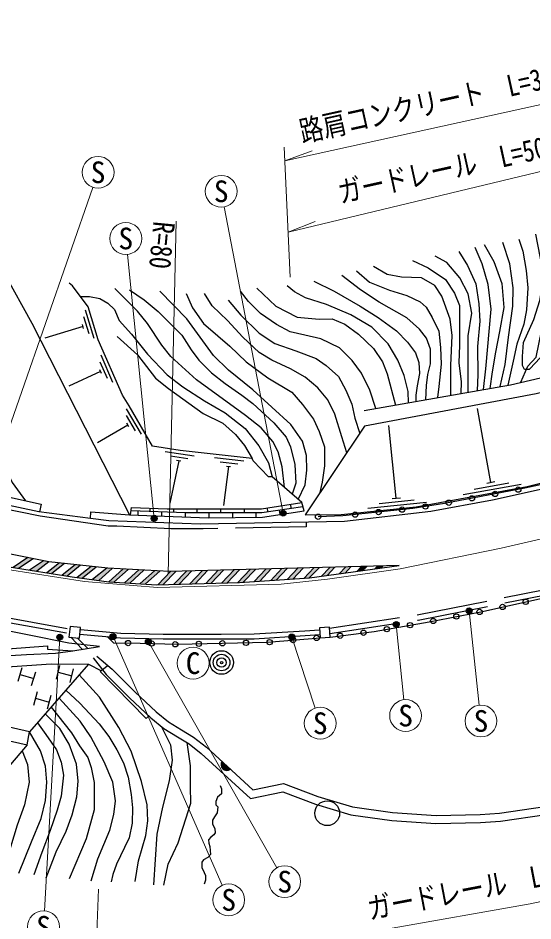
# Model space of a CAD drawing. Units: millimetres at full size, sheet at 1:1000; details may follow other scales. Extents: x 40000 to 680000, y 20000 to 380000.
# Drawn here: x 485326 to 528974, y 237870 to 314338 of the extents above; entities that cross this region are included whole.
import ezdxf
from ezdxf.enums import TextEntityAlignment as Align

# ---------------------------------------------------------------- set-up
doc = ezdxf.new("R2010")
doc.units = ezdxf.units.MM
doc.header["$LTSCALE"] = 1000
doc.linetypes.add('CHAIN', pattern=[18.5, 12, -1.5, 3.5, -1.5])
doc.linetypes.add('DASHED', pattern=[7.5, 6, -1.5])
for name, color, linetype, lineweight in [('M-BGD', 7, 'Continuous', 25), ('M-BMK', 2, 'CHAIN', 13), ('M-STR-HTXT', 7, 'Continuous', 13), ('M-STR-STRC', 7, 'Continuous', 25)]:
    doc.layers.add(name, color=color, linetype=linetype, lineweight=lineweight)
doc.styles.add('ＭＳ ゴシック', font='')
doc.styles.get('ＭＳ ゴシック').set_extended_font_data('MS Gothic')

msp = doc.modelspace()

# ---------------------------------------------------------------- hatches: boundary and pattern name
at = {"layer": 'M-BGD'}
msp.add_hatch(color=256, dxfattribs=at).paths.add_polyline_path([(503332, 250715, -0.82183), (502601, 251384)])
at = {"layer": 'M-STR-STRC'}
for points in [[(507941, 272617, -1), (507657, 272205, -1)], [(497033, 272159, -1), (496714, 271774, -1)], [(486610, 268552), (486169, 268639), (484911, 267798), (485375, 267725)], [(487934, 268290), (487493, 268377), (486302, 267580), (486927, 267482)], [(489276, 268142), (488829, 268191), (487778, 267349), (488203, 267282)], [(490618, 267994), (490171, 268043), (489055, 267148), (489480, 267082)], [(491960, 267846), (491513, 267895), (490342, 266957), (490778, 266899)], [(493304, 267719), (492927, 267739), (492855, 267747), (491651, 266782), (492183, 266711)], [(494652, 267647), (494202, 267671), (493012, 266601), (493012, 266601), (493457, 266573)], [(505444, 267648), (504995, 267636), (503944, 266530), (504109, 266534), (504405, 266553)], [(506794, 267682), (506344, 267671), (505340, 266614), (505808, 266644)], [(508144, 267717), (507694, 267706), (506743, 266705), (507211, 266735)], [(509493, 267752), (509043, 267740), (508146, 266795), (508614, 266826)], [(510843, 267786), (510393, 267775), (509549, 266886), (510016, 266917)], [(512192, 267821), (511742, 267809), (511025, 267054), (511529, 267123)], [(513542, 267856), (513092, 267844), (512539, 267262), (513043, 267331)], [(514891, 267890), (514442, 267879), (514053, 267469), (514557, 267539)], [(516241, 267925), (515791, 267913), (515566, 267677), (516071, 267746)], [(517585, 267954), (517590, 267960), (517141, 267948), (517080, 267885)], [(496000, 267576), (495551, 267600), (494348, 266518), (494793, 266491)], [(497348, 267504), (496899, 267528), (495683, 266435), (496128, 266408)], [(498697, 267474), (498247, 267463), (497190, 266350), (497640, 266362)], [(500046, 267509), (499596, 267498), (498541, 266386), (498991, 266398)], [(501396, 267544), (500946, 267532), (499891, 266422), (500342, 266434)], [(502745, 267578), (502296, 267567), (501242, 266458), (501692, 266470)], [(504095, 267613), (503645, 267602), (502593, 266494), (503043, 266506)], [(523403, 263940, -1), (523720, 264326, -0.41421), (523755, 263974, -0.41421)], [(517224, 262781, -1), (517543, 263166, -0.41421), (517576, 262814, -0.41421)], [(488678, 261744, -1), (489054, 262073, -1)], [(493286, 261717, -1), (493472, 262181, -0.41421), (493611, 261856, -0.41421)], [(496306, 261262, -1), (496442, 261743, -0.41421), (496614, 261434, -0.41421)], [(508416, 261693, -1), (508645, 262138, -0.41421), (508753, 261801, -0.41421)]]:
    msp.add_hatch(color=256, dxfattribs=at).paths.add_polyline_path(points)

# ---------------------------------------------------------------- linework, layer by layer
at = {"layer": 'M-BGD'}
for p, q in [((491781, 287205), (491032, 289590)), ((490887, 288051), (490782, 288385)), ((491345, 287592), (490896, 289023)), ((490834, 288218), (487609, 287218)), ((493375, 283486), (492377, 285779)), ((492396, 284233), (492256, 284553)), ((492900, 283825), (492301, 285200)), ((492326, 284393), (489625, 283153)), ((495276, 279372), (494524, 280669)), ((495787, 279090), (494532, 281252)), ((525406, 275013), (524266, 281274)), ((494728, 279718), (494553, 280021)), ((494641, 279870), (492049, 278356)), ((517387, 273673), (516746, 279831)), ((500269, 277233), (497798, 277611)), ((498942, 276829), (498183, 273245)), ((499729, 277012), (498246, 277239)), ((499115, 276802), (498769, 276855)), ((504477, 276809), (501993, 277089)), ((503947, 276567), (502456, 276735)), ((503168, 276353), (502751, 273046)), ((503342, 276333), (502994, 276372)), ((523053, 273974), (527973, 274870)), ((523984, 274449), (526935, 274986)), ((525061, 274950), (525750, 275075)), ((508491, 272803), (508438, 273158)), ((514963, 272817), (519936, 273336)), ((515927, 273219), (518910, 273531)), ((517039, 273637), (517736, 273710)), ((495509, 272236), (495522, 272579)), ((496521, 272541), (496532, 272829)), ((497508, 272162), (497520, 272504)), ((498520, 272466), (498531, 272767)), ((499519, 272088), (499519, 272429)), ((500519, 272429), (500519, 272767)), ((501519, 272018), (501519, 272429)), ((502519, 272429), (502519, 272767)), ((503519, 272039), (503519, 272429)), ((504519, 272429), (504519, 272767)), ((505519, 272061), (505519, 272429)), ((506513, 272506), (506462, 272845)), ((507557, 272293), (507502, 272654)), ((489802, 261901), (490788, 260869)), ((490326, 261849), (491228, 260940)), ((485327, 258175), (485681, 259322)), ((488584, 258351), (488875, 259515)), ((491296, 259616), (492398, 259060)), ((485504, 258749), (486651, 258395)), ((486474, 257822), (486827, 258969)), ((488730, 258933), (489894, 258642)), ((489748, 258060), (490039, 259224)), ((486652, 256152), (486971, 257309)), ((487809, 255833), (488128, 256990)), ((486811, 256730), (487968, 256411)), ((486113, 252776), (486300, 253877)), ((503332, 250715), (502601, 251384))]:
    msp.add_line(p, q, dxfattribs=at)
for points in [[(401144, 313098), (401451, 313718), (403076, 314378), (405827, 316544), (410011, 316544), (414868, 315276), (420804, 312779), (427940, 308953), (430965, 307426), (443170, 299971), (452248, 294696), (457787, 291740), (465360, 287996), (472998, 284087), (479509, 277693), (481012, 276550), (480914, 275283), (481127, 274514), (487294, 273171), (487158, 272514)], [(540388, 298152), (538348, 296424), (535755, 294724), (533815, 292529), (532015, 289706), (530995, 287709), (530131, 286151), (529210, 285160), (528664, 284570), (528267, 284584), (528089, 284918), (528089, 285663), (528182, 286849), (529041, 288815), (529566, 290417), (529793, 291751), (529793, 293138), (529226, 296035)], [(473382, 297323), (474735, 295264), (476441, 292060), (478617, 288090), (480131, 284769), (481251, 282086), (482520, 279634), (484826, 274990), (485955, 273462)], [(527954, 283490), (528529, 284845), (529251, 285624), (529690, 287819), (530526, 288711), (530710, 290155), (531603, 291125), (531589, 292541), (532042, 293617), (532623, 294396), (532779, 295826), (533445, 296619)], [(526191, 283129), (526609, 284992), (526909, 287317), (527280, 289943), (527309, 291484), (527009, 293530), (526423, 295342)], [(527790, 295615), (528116, 294593), (528393, 292962), (528542, 291496), (528416, 289633), (528202, 288406), (527594, 286718), (527295, 285291), (526841, 283243)], [(522683, 294569), (523439, 293371), (524139, 291815), (524381, 290138), (524473, 288655), (524266, 286531), (524309, 284124), (524237, 282783)], [(524783, 282880), (524967, 284635), (525436, 289685), (525166, 291773), (524681, 293528), (524067, 294912)], [(524839, 295156), (525667, 293715), (526338, 291860), (526509, 289820), (526124, 287794), (525809, 286033), (525524, 284364), (525324, 282975)], [(518757, 293813), (520088, 293184), (521547, 292183), (522320, 291038), (522735, 289994), (522735, 286633), (522692, 285131), (522884, 283534), (522856, 282539)], [(523477, 282649), (523481, 287414), (523794, 289345), (523479, 290981), (522763, 292340), (521662, 293627), (520689, 294171)], [(514004, 292928), (515109, 291960), (516801, 291300), (518279, 290827), (519400, 290315), (519909, 289842), (520440, 288982), (520985, 287806), (521144, 286425), (521180, 285013), (520986, 283138), (520871, 282188)], [(522018, 282391), (522023, 284925), (522138, 287463), (521958, 288844), (521241, 290787), (520644, 291687), (519525, 292347), (517839, 292383), (516610, 292627), (515463, 293301)], [(484147, 292740), (486481, 288495), (494779, 272263)], [(519888, 282014), (519946, 283231), (520068, 284156), (520290, 285059), (520283, 286289), (519939, 287235), (519351, 288002), (518274, 288959), (515927, 290269), (514349, 291334), (512761, 292541)], [(491475, 271944), (491500, 272528), (494779, 272263), (501431, 272017), (506050, 272067), (509588, 272597), (509372, 273306), (506858, 275483), (506559, 275483), (505249, 276841), (505174, 277033), (499079, 277718), (496720, 278079), (494741, 281491), (494173, 282405), (492129, 287099), (491257, 289876), (489942, 291654), (489649, 291891)], [(507908, 274574), (507704, 276325), (507363, 277603), (506925, 278463), (505944, 279646), (504607, 280678), (500462, 283710), (498290, 285673), (497521, 286624), (496313, 288479), (495441, 289517), (493528, 291430)], [(505555, 291455), (507190, 289935), (508997, 289018), (510862, 288846), (511960, 288874), (513027, 288420), (514180, 287570), (515454, 286352), (516218, 285214), (516604, 284220), (517331, 281562)], [(518422, 281755), (518403, 282708), (518058, 284078), (517513, 285368), (516694, 286755), (515303, 288146), (513543, 289210), (511478, 290085), (509703, 290639), (508771, 291148), (508132, 291664)], [(510409, 292053), (512123, 291215), (514326, 289951), (515860, 288990), (517396, 287841), (518336, 286894), (519004, 285995), (519306, 285178), (519349, 284231), (519163, 283196), (519055, 282393), (519037, 281864)], [(490600, 290765), (491382, 290765), (492253, 290584), (492936, 290192), (493502, 289655), (493909, 288726), (494940, 287579), (496305, 285880), (497975, 284123), (499297, 283092), (501144, 281911), (502873, 280895), (504586, 279588), (505738, 278103), (506551, 276666), (506858, 275483)], [(494767, 291333), (496031, 290462), (497192, 289489), (499218, 287471), (500012, 286249), (500665, 285363), (501734, 284301), (502874, 283401), (504307, 282411), (505215, 281693), (506997, 280057), (508051, 278849), (508421, 278022), (508800, 276530), (508880, 274960), (508570, 274001)], [(509067, 273570), (509665, 274793), (509817, 276035), (509774, 277291), (509432, 278506), (508459, 279921), (505231, 282852), (503169, 284516), (501881, 285752), (499645, 288870), (497334, 291201)], [(499578, 290999), (500122, 289801), (501052, 288480), (502250, 287413), (503268, 286560), (504670, 285224), (506487, 283857), (508543, 282655), (509446, 281618), (510369, 280362), (510863, 279313), (511298, 278035), (511298, 276421), (511117, 275042), (510868, 274043)], [(513187, 277513), (512776, 278857), (512188, 280802), (511598, 282011), (510748, 283013), (509666, 283935), (508416, 284634), (506825, 285360), (505769, 286009), (504375, 287309), (503095, 288727), (501788, 289976), (501134, 291014)], [(515655, 281266), (515138, 282810), (514449, 284269), (513643, 285343), (512587, 286400), (510997, 287184), (509623, 287482), (508388, 287765), (507232, 288377), (505874, 289320), (504869, 290325), (504179, 291200)], [(503134, 290456), (504201, 289185), (505770, 287659), (507099, 286780), (508878, 286149), (510588, 285508), (511438, 284920), (512485, 283981), (513124, 282812), (513625, 281633), (513887, 280457), (514287, 279159)], [(514679, 281094), (527062, 283282), (540755, 286473), (552136, 289445), (556596, 290427)], [(556937, 289127), (529251, 282520), (514700, 279777), (509673, 272254), (512714, 272281), (519065, 272943), (528486, 274659), (538036, 277069), (553173, 280785), (558744, 282249)], [(493735, 287372), (495462, 285826), (496990, 283841), (498085, 282950), (501020, 280850), (502688, 280041), (503754, 279078), (504513, 278129), (505174, 277033)], [(558867, 281782), (550729, 279784), (542233, 277768), (531841, 275291), (528297, 274510), (521480, 273222), (518788, 272800), (512847, 272175), (510758, 272102)], [(541529, 277600), (541469, 277262), (538100, 276452), (532818, 275120), (525542, 273520), (520304, 272555), (512999, 271697), (500782, 271481), (493029, 271759), (491475, 271944), (487088, 272529), (482693, 273437)], [(494868, 272260), (494934, 272896), (497979, 272767), (505968, 272767), (509372, 273306)], [(509480, 272952), (506003, 272429), (499511, 272429), (494903, 272602)], [(458171, 272071), (454745, 265114), (456739, 264159), (458734, 263241), (462401, 261559), (474178, 260655), (479208, 260516), (487822, 261174), (487822, 260893), (489958, 260734)], [(492878, 261955), (493405, 261418), (495664, 261392), (498809, 261299), (506484, 261467), (510929, 261860), (511777, 261915), (515519, 262394), (520164, 263203), (524563, 264061), (530795, 265437), (534137, 266313), (542660, 268412), (548787, 269967), (552930, 270936), (555001, 271387)], [(447076, 254643), (440496, 259529), (434588, 264377), (447184, 257816), (451893, 255384), (465513, 249338), (473448, 247139), (480377, 245463), (480587, 246330), (468886, 249963), (460347, 252540), (453747, 255473), (450736, 256858), (433997, 266112), (448297, 262316), (462494, 259358), (473715, 255586), (486113, 252776), (480587, 246330)], [(492005, 260290), (493311, 259200), (495234, 257267), (497037, 255576), (498077, 254726), (499190, 254053), (500212, 253436), (501298, 252578), (505231, 248975), (507814, 249517), (510751, 248395), (513670, 247524), (517076, 247054), (520759, 246806), (524506, 246874), (526143, 247002), (529968, 247559), (533267, 248419), (536184, 249241), (539002, 250330), (542578, 252171), (545279, 253853), (552446, 258812), (563002, 266043)], [(491684, 260162), (492802, 258748), (494760, 256779), (496589, 255064), (497684, 254169), (498838, 253471), (499824, 252876), (500857, 252060), (505029, 248238), (507758, 248810), (510532, 247750), (513525, 246857), (517006, 246377), (520742, 246126), (524538, 246195), (526219, 246326), (530103, 246892), (533445, 247763), (536399, 248595), (539281, 249709), (542914, 251579), (545652, 253285), (552831, 258252), (563185, 265344)], [(481412, 260143), (486031, 260432), (488502, 260539), (489958, 260734), (492231, 261104), (489619, 261399), (479506, 263422)], [(492955, 259497), (492496, 259134), (492299, 258986), (496199, 255020), (496403, 255238)], [(495246, 241208), (495526, 242963), (496169, 245114), (496315, 246355), (496262, 247702), (495782, 249690), (494913, 252244), (493859, 254258), (492229, 256826), (490513, 258716)], [(489387, 257423), (490566, 256312), (492195, 254577), (493018, 253496), (493713, 252370), (494277, 251255), (494662, 250057), (494921, 248570), (495030, 247438), (495005, 246160), (494746, 244922), (494340, 244091), (493673, 242682), (493351, 241809), (493224, 241182)], [(491520, 241280), (492090, 243141), (493105, 245566), (493442, 246878), (493595, 248030), (493357, 249636), (492628, 251357), (491502, 253473), (490581, 254784), (488798, 256746)], [(488133, 255983), (489847, 253790), (490539, 252708), (491248, 251719), (491526, 250865), (491792, 249584), (491780, 247269), (491110, 244818), (489655, 241449)], [(486980, 254658), (487689, 253665), (488589, 252348), (488974, 251313), (489186, 250207), (488981, 248437), (488656, 247258), (488060, 245533), (487352, 243673), (486662, 241776)], [(487719, 241512), (488563, 243715), (489406, 245473), (489910, 246857), (490321, 248389), (490427, 249713), (490281, 251160), (489652, 252829), (488870, 254155), (487623, 255397)], [(485394, 241921), (486464, 244563), (487296, 246544), (487666, 248076), (487762, 249629), (487642, 250986), (487238, 252280), (486300, 253877)], [(497449, 254361), (498239, 252796), (498401, 251476), (498145, 249738), (497565, 247501), (497080, 245233), (496805, 240930)], [(497686, 240888), (498050, 242680), (498899, 244486), (499971, 247849), (499939, 249263), (499939, 251001), (499666, 252971)], [(485683, 252275), (486134, 251132), (486266, 249613), (485883, 247698), (485249, 245994), (484028, 241979)], [(502459, 249333), (502568, 249047), (502581, 248640), (502242, 248342), (502095, 247995), (502095, 247702), (502272, 247532), (502215, 247012), (501979, 246682), (501816, 246396), (501816, 246062), (502000, 245686), (502027, 245332), (501918, 245169), (501680, 244965), (501476, 244734), (501503, 244461), (501591, 244176), (501641, 243503), (501428, 243229), (501052, 243058), (500895, 242839), (500895, 242407), (501093, 241969), (501223, 241709), (501216, 241312), (501102, 240979)]]:
    msp.add_lwpolyline(points, dxfattribs=at)
at = {"layer": 'M-BGD', "linetype": 'DASHED'}
for points in [[(509762, 271640), (509753, 271235), (501023, 271092), (498275, 271092), (493695, 271291), (492969, 271309), (487188, 272143), (482373, 273133), (477640, 274352), (472679, 276011), (466976, 278056), (461307, 280550), (455155, 283557), (448727, 287216), (425908, 300864), (419752, 304198), (413543, 307197), (406639, 310123), (399943, 312279), (393917, 313782), (394024, 314238)], [(511728, 262675), (519168, 263789), (529835, 265907), (546790, 270246), (561036, 273524)], [(511757, 262225), (519245, 263346), (529934, 265468), (546896, 269809), (561151, 273089)], [(458711, 272568), (461660, 271092), (465269, 269485), (468849, 268112), (472129, 266869), (474464, 266082), (478424, 264898), (480205, 264457), (483596, 263704), (489714, 262612)], [(458542, 272205), (461489, 270730), (465116, 269115), (468706, 267738), (471994, 266492), (474342, 265701), (478318, 264512), (480113, 264067), (483517, 263312), (489674, 262212)], [(490613, 262559), (494030, 262253), (497626, 262151), (502549, 262151), (505336, 262176), (509649, 262439), (510886, 262519)], [(490574, 262161), (494006, 261854), (497620, 261751), (502551, 261751), (505350, 261776), (509674, 262040), (510912, 262120)]]:
    msp.add_lwpolyline(points, dxfattribs=at)
at = {"layer": 'M-BGD'}
for points in [[(489645, 261916), (490541, 261828), (490629, 262723), (489734, 262812)], [(510929, 261860), (511777, 261915), (511722, 262763), (510874, 262708)], [(463780, 259996), (475093, 259136), (480668, 259147), (488137, 259651), (491296, 259616), (486300, 253877), (473570, 256794)]]:
    msp.add_lwpolyline(points, close=True, dxfattribs=at)
for centre, radius in [((527731, 274403), 225), ((523800, 273661), 225), ((525765, 274032), 225), ((519861, 272968), 225), ((521835, 273289), 225), ((510758, 272102), 225), ((513901, 272286), 225), ((515890, 272495), 225), ((517879, 272705), 225), ((526403, 264467), 225), ((528356, 264898), 225), ((522486, 263656), 225), ((524449, 264039), 225), ((518554, 262923), 225), ((520523, 263273), 225), ((514607, 262277), 225), ((516584, 262580), 225), ((494653, 261404), 225), ((496652, 261363), 225), ((498651, 261304), 225), ((500651, 261339), 225), ((502650, 261383), 225), ((504650, 261427), 225), ((506649, 261481), 225), ((508641, 261657), 225), ((510633, 261834), 225), ((512623, 262023), 225), ((502579, 259756), 1000), ((502579, 259756), 700), ((502579, 259756), 400), ((502579, 259756), 100), ((511535, 246992), 1050)]:
    msp.add_circle(centre, radius, dxfattribs=at)
msp.add_arc((503033, 251121), 505, 148.67792, 306.33611, dxfattribs=at)
at = {"layer": 'M-BMK'}
msp.add_lwpolyline([(484428, 267624), (490965, 266625), (497134, 266106), (507623, 266406), (511551, 266805), (517730, 267696), (526265, 269432), (537850, 272133), (559852, 278034)], dxfattribs=at)
at = {"layer": 'M-STR-HTXT'}
for p, q in [((507946, 302239), (534813, 308164)), ((508226, 296195), (552300, 306782)), ((508403, 292386), (507892, 303403)), ((507946, 302239), (510247, 303097)), ((482604, 274020), (491665, 300001)), ((507799, 272411), (502803, 298341)), ((498048, 267238), (498717, 297140)), ((508226, 296195), (510510, 297095)), ((496874, 271967), (494597, 294326)), ((523562, 264133), (524421, 256147)), ((517384, 262973), (518039, 256604)), ((488866, 261909), (487562, 238720)), ((493379, 261949), (502640, 240888)), ((508530, 261915), (510518, 255895)), ((496374, 261502), (507262, 242370)), ((492157, 240555), (491946, 235565))]:
    msp.add_line(p, q, dxfattribs=at)
msp.add_lwpolyline([(491982, 236427), (495648, 236117), (499060, 235973), (504076, 236049), (507234, 236225), (507826, 236423), (513923, 236908), (516549, 237186), (528751, 239315), (530988, 239805), (533703, 240323), (540721, 241987), (548016, 243812), (556542, 245698), (560554, 246791)], dxfattribs=at)
for centre in [(492110, 301276), (502548, 299666), (494460, 295669), (500163, 259702), (518178, 255261), (510941, 254613), (524566, 254805), (507929, 241197), (503184, 239652), (487486, 237372)]:
    msp.add_circle(centre, 1350, dxfattribs=at)
at = {"layer": 'M-STR-STRC'}
for p, q in [((486169, 268639), (484911, 267798)), ((486610, 268552), (485375, 267725)), ((487493, 268377), (486302, 267580)), ((487935, 268290), (486927, 267482)), ((488829, 268191), (487778, 267349)), ((489276, 268142), (488203, 267282)), ((490171, 268043), (489055, 267148)), ((490618, 267994), (489480, 267082)), ((491513, 267895), (490342, 266957)), ((491960, 267846), (490778, 266899)), ((492855, 267747), (491651, 266782)), ((493304, 267719), (492183, 266711)), ((494202, 267671), (493012, 266601)), ((494652, 267647), (493457, 266573)), ((505444, 267648), (504405, 266553)), ((506344, 267671), (505340, 266614)), ((506794, 267682), (505808, 266644)), ((507694, 267706), (506743, 266705)), ((508144, 267717), (507211, 266735)), ((509043, 267740), (508146, 266795)), ((509493, 267752), (508614, 266826)), ((510393, 267775), (509549, 266886)), ((510843, 267786), (510016, 266917)), ((511742, 267809), (511025, 267054)), ((512192, 267821), (511529, 267123)), ((513092, 267844), (512539, 267262)), ((513542, 267856), (513043, 267331)), ((514442, 267879), (514053, 267469)), ((514891, 267890), (514557, 267539)), ((515791, 267913), (515566, 267677)), ((516241, 267925), (516071, 267746)), ((517141, 267948), (517080, 267885)), ((517590, 267960), (517585, 267954)), ((495551, 267600), (494348, 266518)), ((496000, 267576), (494793, 266491)), ((496899, 267528), (495683, 266435)), ((497348, 267504), (496128, 266408)), ((498247, 267463), (497190, 266350)), ((498697, 267474), (497640, 266362)), ((499596, 267498), (498541, 266386)), ((500046, 267509), (498991, 266398)), ((500946, 267532), (499891, 266422)), ((501396, 267544), (500342, 266434)), ((502296, 267567), (501242, 266458)), ((502745, 267578), (501692, 266470)), ((503645, 267602), (502593, 266494)), ((504095, 267613), (503043, 266506)), ((504995, 267636), (503944, 266530))]:
    msp.add_line(p, q, dxfattribs=at)
for points in [[(458350, 277507), (465200, 274059), (469573, 272240), (477453, 269610), (480052, 268923), (484587, 267849), (489911, 267014), (493012, 266601), (497095, 266348), (504109, 266534), (510028, 266917), (517635, 267961)], [(517635, 267961), (498165, 267461), (492927, 267739), (487932, 268290), (481297, 269605), (477468, 270695), (466589, 274296), (458350, 277507)]]:
    msp.add_lwpolyline(points, dxfattribs=at)
for centre in [(507799, 272411), (496874, 271967), (523562, 264133), (517384, 262973), (488866, 261909), (493379, 261949), (496374, 261502), (508530, 261915)]:
    msp.add_circle(centre, 250, dxfattribs=at)

# ---------------------------------------------------------------- texts
at = {"layer": 'M-STR-HTXT', "style": 'ＭＳ ゴシック', "width": 0.8}
for s, rotation, p in [('路肩コンクリート\u3000L=32.2', 12.437, (521240, 305835)), ('ガードレール\u3000L=50.2', 12.437, (522546, 300270)), ('R=80', 264.634, (496075, 295233)), ('ガードレール\u3000L=62.0', 10.84, (525060, 239329))]:
    msp.add_text(s, height=1833, rotation=rotation, dxfattribs=at).set_placement(p, align=Align.BOTTOM_CENTER)
at = {"layer": 'M-STR-HTXT', "style": 'ＭＳ ゴシック'}
for s, p in [('S', (492110, 301276)), ('S', (502548, 299666)), ('S', (494460, 295669)), ('C', (500163, 259702)), ('S', (518178, 255261)), ('S', (510941, 254613)), ('S', (524566, 254805)), ('S', (507929, 241197)), ('S', (503184, 239652)), ('S', (487486, 237372))]:
    msp.add_text(s, height=1833, dxfattribs=at).set_placement(p, align=Align.MIDDLE_CENTER)

doc.saveas('drawing.dxf')
